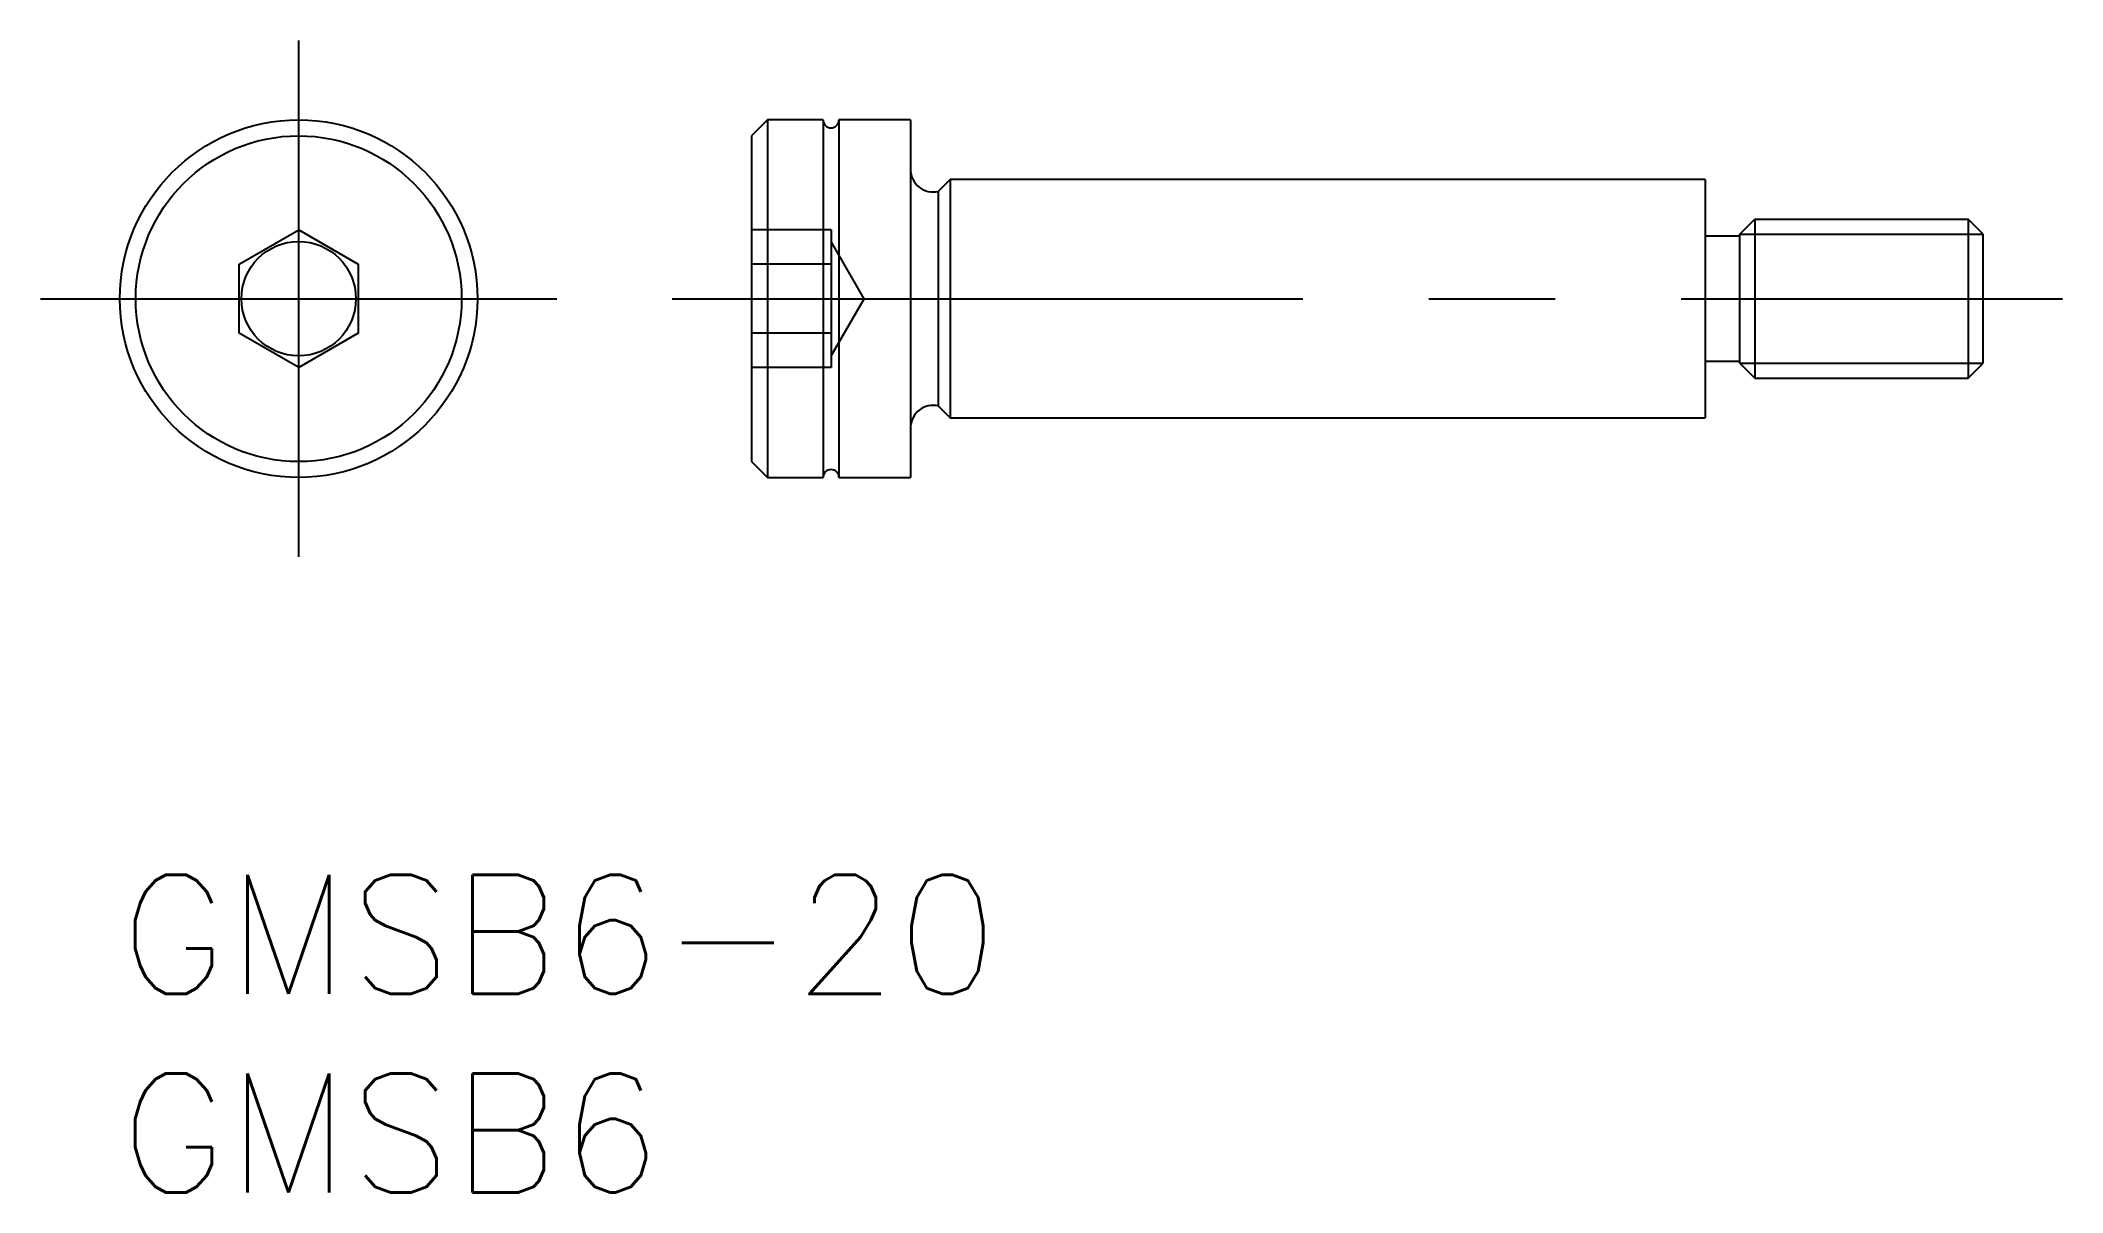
# Model space of a CAD drawing. Extents: x -2 to 48.9, y -8 to 21.
import ezdxf

# ---------------------------------------------------------------- set-up
doc = ezdxf.new("R2010")
doc.units = 0
doc.header["$LTSCALE"] = 0.5
doc.linetypes.add('CENTER', pattern=[50.8, 31.75, -6.35, 6.35, -6.35])
doc.linetypes.add('DASHED', pattern=[19.05, 12.7, -6.35])
for name, color, linetype in [('MSM_CENTER', 1, 'CENTER'), ('MSM_CONTINUOUS', 7, 'CONTINUOUS'), ('MSM_DASHED', 4, 'DASHED'), ('MSM_NARROW', 5, 'CONTINUOUS'), ('MSM_PART_NUMBER', 7, 'CONTINUOUS')]:
    doc.layers.add(name, color=color, linetype=linetype)
doc.styles.get("Standard").update_dxf_attribs({"font": 'txt.shx', "height": 1, "bigfont": 'bigfont.shx'})

# ---------------------------------------------------------------- blocks, each defined once
blk = doc.blocks.new('*U13')
at = {"layer": 'MSM_PART_NUMBER'}
blk.add_text('GMSB6-20', height=3, dxfattribs=at).set_placement((0, -3))
blk = doc.blocks.new('*U14')
at = {"layer": 'MSM_PART_NUMBER'}
blk.add_text('GMSB6', height=3, dxfattribs=at).set_placement((0, -8))

msp = doc.modelspace()

# ---------------------------------------------------------------- linework, layer by layer
at = {"layer": 'MSM_CENTER'}
for p, q in [((4.5, 8), (4.5, 21)), ((-2, 14.5), (11, 14.5)), ((13.9, 14.5), (48.9, 14.5))]:
    msp.add_line(p, q, dxfattribs=at)
at = {"layer": 'MSM_CONTINUOUS'}
for p, q in [((16.3, 19), (15.9, 18.6)), ((16.3, 19), (16.3, 10)), ((17.7, 19), (16.3, 19)), ((17.7, 19), (17.7, 10)), ((19.9, 19), (18.1, 19)), ((18.1, 19), (18.1, 10)), ((19.9, 19), (19.9, 10)), ((15.9, 18.6), (15.9, 10.4)), ((20.9, 17.5), (20.6, 17.2)), ((39.9, 17.5), (20.9, 17.5)), ((20.9, 17.5), (20.9, 11.5)), ((39.9, 17.5), (39.9, 11.5)), ((20.6, 17.2), (20.6, 11.8)), ((40.775, 16.121), (41.154, 16.5)), ((41.154, 16.5), (46.521, 16.5)), ((41.154, 16.5), (41.154, 12.5)), ((46.9, 16.121), (46.521, 16.5)), ((46.521, 16.5), (46.521, 12.5)), ((3, 15.366), (4.5, 16.232)), ((4.5, 16.232), (6, 15.366)), ((40.775, 16.07), (39.9, 16.07)), ((40.775, 12.879), (40.775, 16.121)), ((46.9, 12.879), (46.9, 16.121)), ((3, 13.634), (3, 15.366)), ((6, 15.366), (6, 13.634)), ((4.5, 12.768), (3, 13.634)), ((6, 13.634), (4.5, 12.768)), ((39.9, 12.929), (40.775, 12.929)), ((41.154, 12.5), (40.775, 12.879)), ((46.521, 12.5), (46.9, 12.879)), ((41.154, 12.5), (46.521, 12.5)), ((20.6, 11.8), (20.9, 11.5)), ((20.9, 11.5), (39.9, 11.5)), ((15.9, 10.4), (16.3, 10)), ((16.3, 10), (17.7, 10)), ((18.1, 10), (19.9, 10))]:
    msp.add_line(p, q, dxfattribs=at)
for radius in [4.5, 4.1, 1.44]:
    msp.add_circle((4.5, 14.5), radius, dxfattribs=at)
for centre, radius, start, end in [((17.9, 19), 0.2, 180, 0), ((20.475, 17.761), 0.575, 181.1185, 282.567), ((20.475, 11.239), 0.575, 77.433, 178.8815), ((17.9, 10), 0.2, 0, 180)]:
    msp.add_arc(centre, radius, start, end, dxfattribs=at)
at = {"layer": 'MSM_DASHED'}
for p, q in [((17.9, 16.232), (15.9, 16.232)), ((17.9, 16.232), (17.9, 12.768)), ((18.731, 14.5), (17.9, 15.94)), ((17.9, 15.366), (15.9, 15.366)), ((17.9, 13.06), (18.731, 14.5)), ((17.9, 13.634), (15.9, 13.634)), ((17.9, 12.768), (15.9, 12.768))]:
    msp.add_line(p, q, dxfattribs=at)
at = {"layer": 'MSM_NARROW'}
for p, q in [((40.775, 16.121), (46.9, 16.121)), ((40.775, 12.879), (46.9, 12.879))]:
    msp.add_line(p, q, dxfattribs=at)

# ---------------------------------------------------------------- block references
at = {"layer": 'MSM_CONTINUOUS'}
for name in ['*U13', '*U14']:
    msp.add_blockref(name, (0, 0), dxfattribs=at)

doc.saveas('drawing.dxf')
